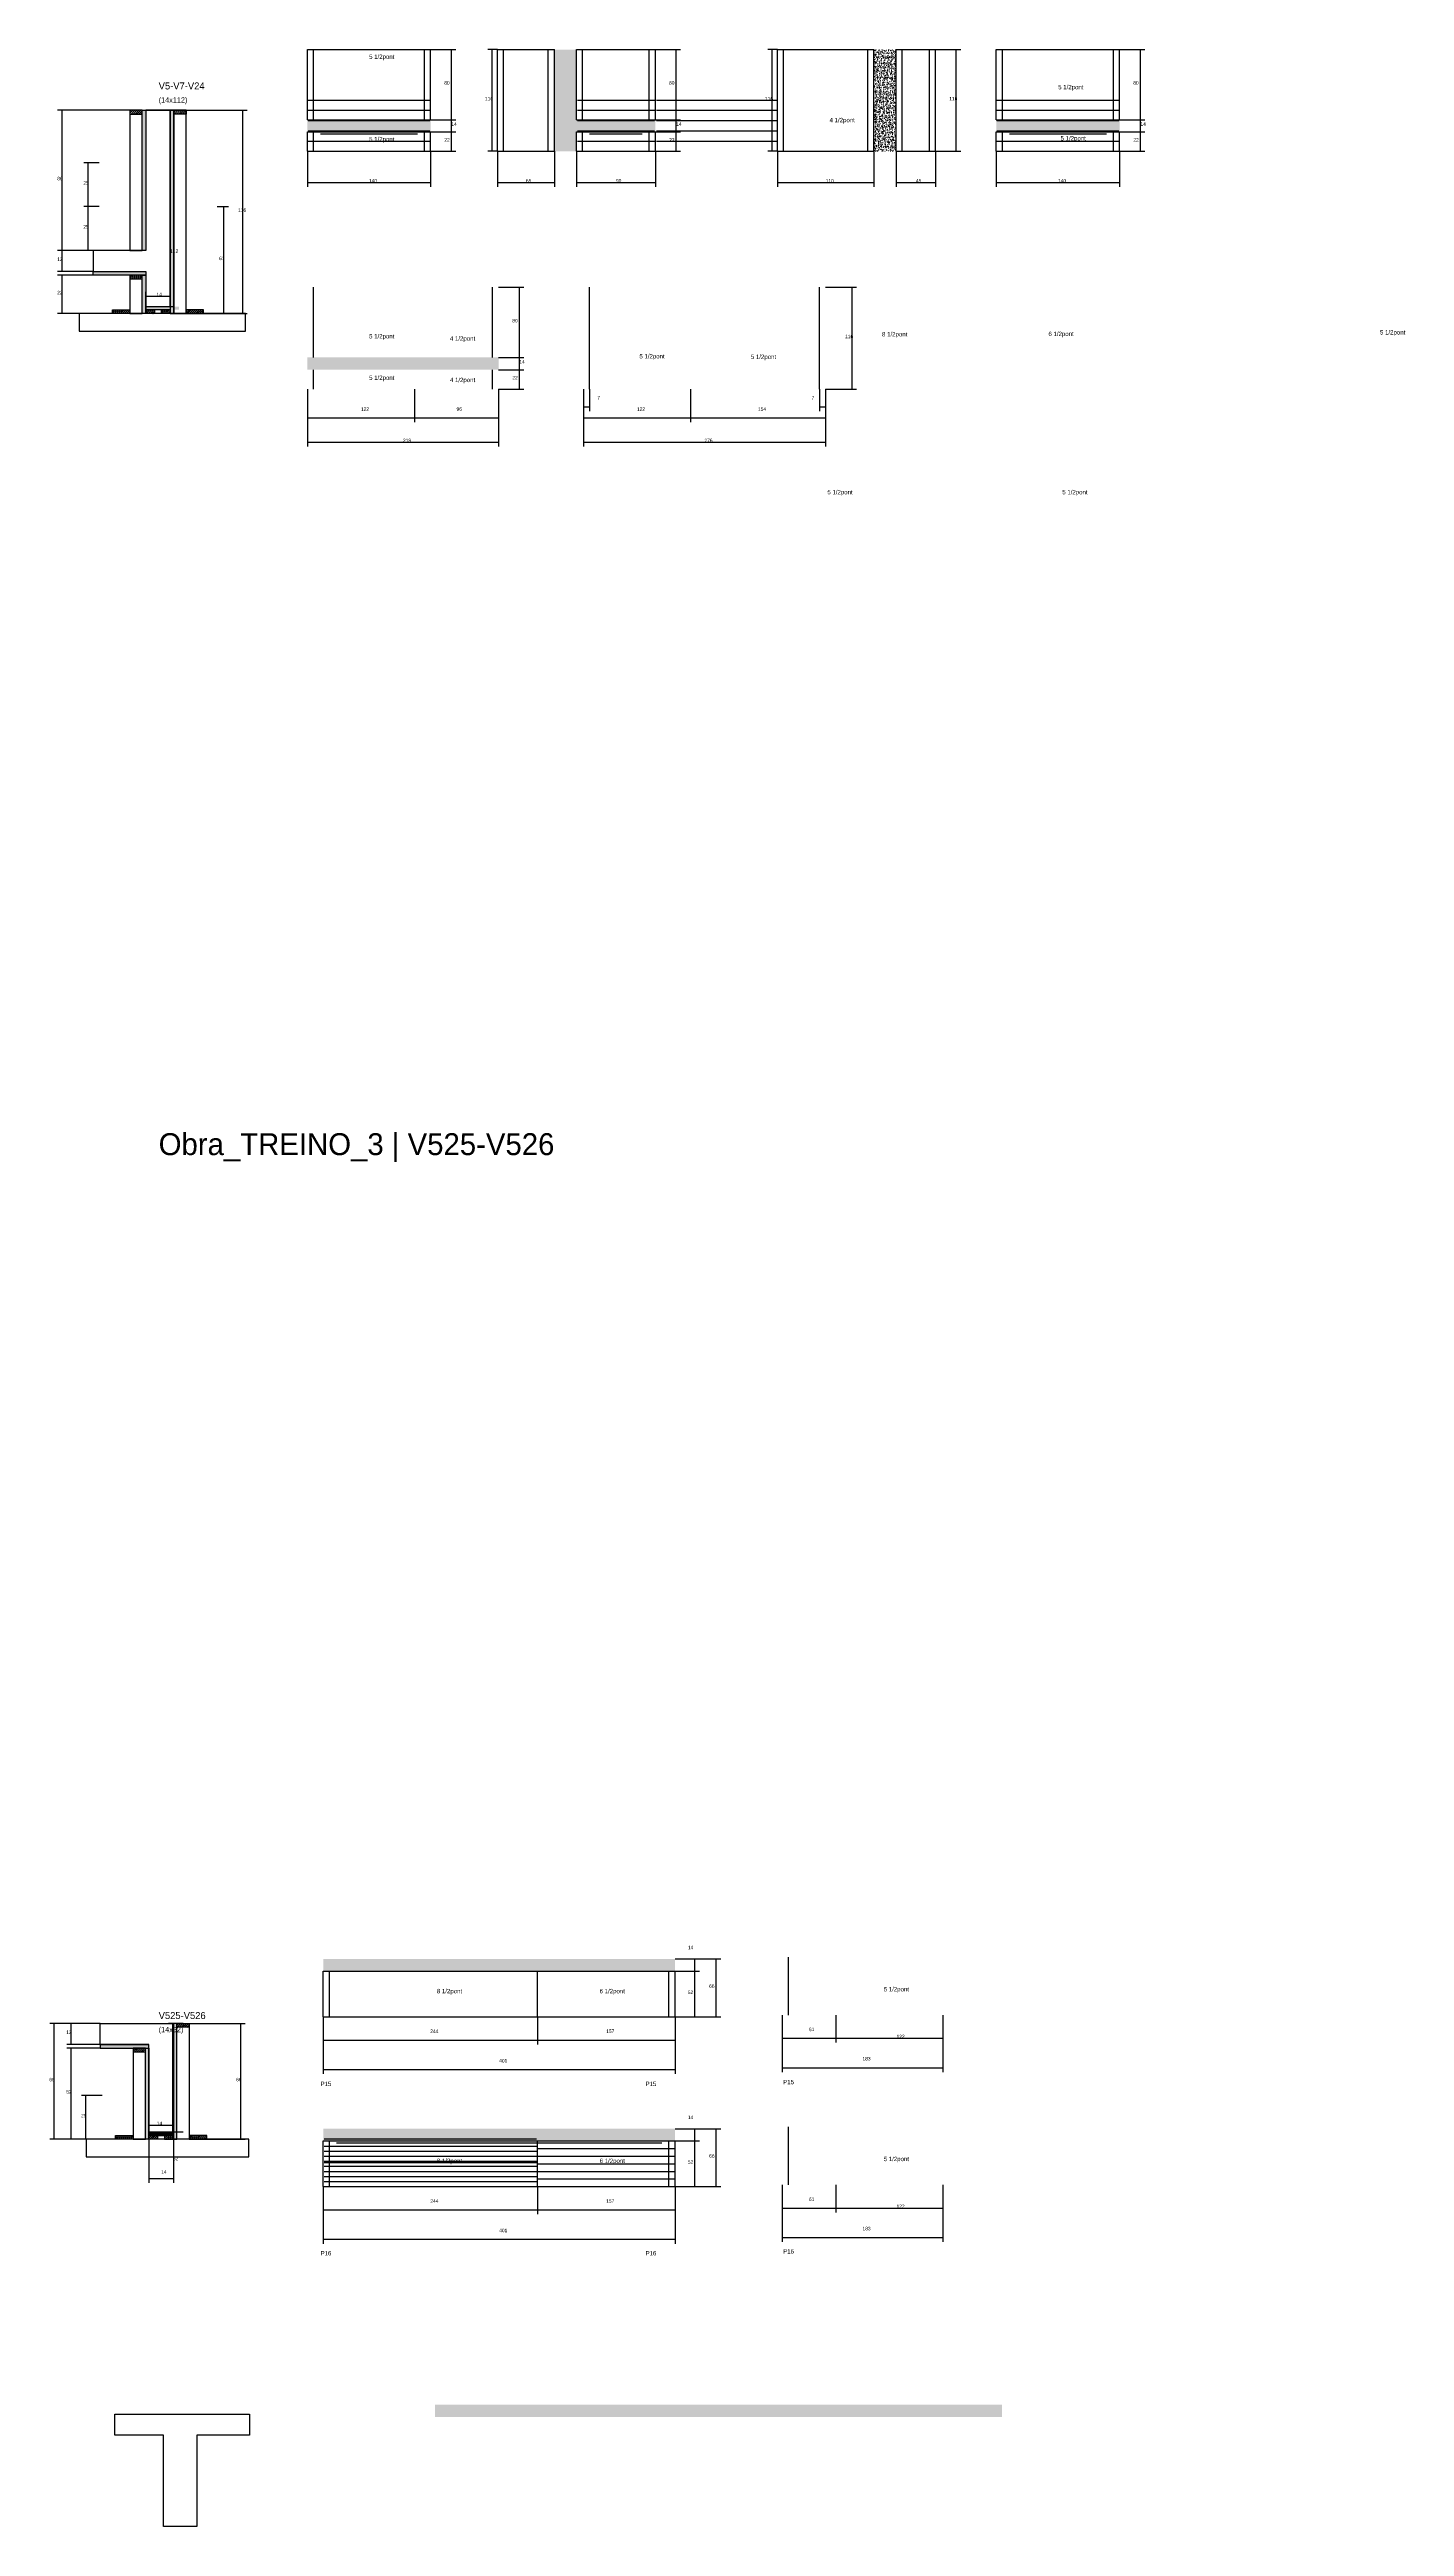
# Model space of a CAD drawing. Header units: metres. Extents: x -2848 to 22762, y -49062 to 1016.
# Drawn here: x -124 to 1420, y -40174 to -37349 of the extents above; entities that cross this region are included whole.
import ezdxf

# ---------------------------------------------------------------- set-up
doc = ezdxf.new("R2010")
doc.units = ezdxf.units.M
for name, color, linetype in [('CONCRETO', 251, 'Continuous'), ('COTA', 4, 'Continuous'), ('Cota Seção (2x)', 4, 'Continuous'), ('Hachura', 253, 'Continuous'), ('LABEL_ID', 3, 'Continuous'), ('Madeira', 126, 'Continuous'), ('NOMENCLATURA', 7, 'Continuous'), ('Painéis', 200, 'Continuous'), ('SARR_2.2x7', 40, 'Continuous'), ('Texto Seção', 7, 'Continuous')]:
    doc.layers.add(name, color=color, linetype=linetype)

msp = doc.modelspace()

# ---------------------------------------------------------------- hatches: boundary and pattern name
at = {"layer": 'COTA'}
h = msp.add_hatch(dxfattribs=at)
h.set_pattern_fill('AR-CONC', scale=0.03)
h.paths.add_polyline_path([(476.1, -37349.5), (450.9, -37349.5), (450.9, -37465.5), (476.1, -37465.5), (476.1, -37443.5), (566.1, -37443.5), (566.1, -37429.5), (476.1, -37429.5)])
h = msp.add_hatch(dxfattribs=at)
h.set_pattern_fill('AR-CONC', scale=0.03)
h.paths.add_polyline_path([(840.3, -37349.5), (815, -37349.5), (815, -37465.5), (840.3, -37465.5)])
h = msp.add_hatch(dxfattribs=at)
h.set_pattern_fill('AR-CONC', scale=0.03)
h.paths.add_polyline_path([(309.9, -37443.5), (309.9, -37429.5), (169.4, -37429.5), (169.4, -37443.5)])
h = msp.add_hatch(dxfattribs=at)
h.set_pattern_fill('AR-CONC', scale=0.03)
h.paths.add_polyline_path([(1095, -37443.5), (1095, -37429.5), (954.5, -37429.5), (954.5, -37443.5)])
h = msp.add_hatch(dxfattribs=at)
h.set_pattern_fill('AR-CONC', scale=0.03)
h.paths.add_polyline_path([(387.4, -37714.6), (387.4, -37700.6), (169.4, -37700.6), (169.4, -37714.6)])
h = msp.add_hatch(dxfattribs=at)
h.set_pattern_fill('AR-CONC', scale=0.03)
h.paths.add_polyline_path([(187.5, -39526.5), (187.5, -39540.5), (187.5, -39540.5), (588.5, -39540.5), (588.5, -39540.5), (588.5, -39526.5), (588.5, -39526.5), (187.5, -39526.5)])
h = msp.add_hatch(dxfattribs=at)
h.set_pattern_fill('AR-CONC', scale=0.03)
h.paths.add_polyline_path([(187.5, -39720), (187.5, -39734), (187.5, -39734), (588.5, -39734), (588.5, -39734), (588.5, -39720), (588.5, -39720), (187.5, -39720)])
h = msp.add_hatch(dxfattribs=at)
h.set_pattern_fill('AR-CONC', scale=0.03)
h.paths.add_polyline_path([(960.8, -40048.6), (960.8, -40034.6), (960.8, -40034.6), (314.8, -40034.6), (314.8, -40034.6), (314.8, -40048.6), (314.8, -40048.6), (960.8, -40048.6)])
at = {"layer": 'Hachura'}
h = msp.add_hatch(dxfattribs=at)
h.set_pattern_fill('ANSI31', scale=0.5)
h.paths.add_polyline_path([(-32.8, -37418.6), (-32.8, -37423), (-32.8, -37423), (-18.8, -37423), (-18.8, -37423), (-18.8, -37418.6), (-18.8, -37418.6), (-32.8, -37418.6)])
h = msp.add_hatch(color=8, dxfattribs=at)
h.dxf.hatch_style = 1
h.paths.add_polyline_path([(-18.8, -37418.6), (-14.8, -37418.6), (-14.8, -37418.6), (-14.8, -37578.6), (-14.8, -37578.6), (-18.8, -37578.6), (-18.8, -37578.6), (-18.8, -37418.6)])
h = msp.add_hatch(color=8, dxfattribs=at)
h.dxf.hatch_style = 1
h.paths.add_polyline_path([(17.2, -37418.6), (13.2, -37418.6), (13.2, -37418.6), (13.2, -37650.6), (13.2, -37650.6), (17.2, -37650.6), (17.2, -37650.6), (17.2, -37418.6)])
h = msp.add_hatch(dxfattribs=at)
h.set_pattern_fill('ANSI31', scale=0.5)
h.paths.add_polyline_path([(31.2, -37418.6), (31.2, -37423), (31.2, -37423), (17.2, -37423), (17.2, -37423), (17.2, -37418.6), (17.2, -37418.6), (31.2, -37418.6)])
h = msp.add_hatch(color=8, dxfattribs=at)
h.dxf.hatch_style = 1
h.paths.add_polyline_path([(-74.8, -37606.6), (-74.8, -37602.6), (-74.8, -37602.6), (-14.8, -37602.6), (-14.8, -37602.6), (-14.8, -37606.6), (-14.8, -37606.6), (-74.8, -37606.6)])
h = msp.add_hatch(dxfattribs=at)
h.set_pattern_fill('ANSI31', scale=0.5)
h.paths.add_polyline_path([(-32.8, -37606.6), (-32.8, -37611), (-32.8, -37611), (-18.8, -37611), (-18.8, -37611), (-18.8, -37606.6), (-18.8, -37606.6), (-32.8, -37606.6)])
h = msp.add_hatch(color=8, dxfattribs=at)
h.dxf.hatch_style = 1
h.paths.add_polyline_path([(-18.8, -37606.6), (-14.8, -37606.6), (-14.8, -37606.6), (-14.8, -37650.6), (-14.8, -37650.6), (-18.8, -37650.6), (-18.8, -37650.6), (-18.8, -37606.6)])
h = msp.add_hatch(color=8, dxfattribs=at)
h.dxf.hatch_style = 1
h.paths.add_polyline_path([(-18.8, -37646.2), (-18.8, -37642.6), (-18.8, -37642.6), (23.2, -37642.6), (23.2, -37642.6), (23.2, -37646.2), (23.2, -37646.2), (-18.8, -37646.2)])
h = msp.add_hatch(dxfattribs=at)
h.set_pattern_fill('ANSI31', scale=0.5)
h.paths.add_polyline_path([(-52.8, -37650.6), (-52.8, -37646.2), (-52.8, -37646.2), (-32.8, -37646.2), (-32.8, -37646.2), (-32.8, -37650.6), (-32.8, -37650.6), (-52.8, -37650.6)])
h = msp.add_hatch(dxfattribs=at)
h.set_pattern_fill('ANSI31', scale=0.5)
h.paths.add_polyline_path([(-14.8, -37650.6), (-14.8, -37646.2), (-14.8, -37646.2), (-4.8, -37646.2), (-4.8, -37646.2), (-4.8, -37650.6), (-4.8, -37650.6), (-14.8, -37650.6)])
h = msp.add_hatch(dxfattribs=at)
h.set_pattern_fill('ANSI31', scale=0.5)
h.paths.add_polyline_path([(3.2, -37650.6), (3.2, -37646.2), (3.2, -37646.2), (13.2, -37646.2), (13.2, -37646.2), (13.2, -37650.6), (13.2, -37650.6), (3.2, -37650.6)])
h = msp.add_hatch(dxfattribs=at)
h.set_pattern_fill('ANSI31', scale=0.5)
h.paths.add_polyline_path([(51.2, -37650.6), (51.2, -37646.2), (51.2, -37646.2), (31.2, -37646.2), (31.2, -37646.2), (31.2, -37650.6), (31.2, -37650.6), (51.2, -37650.6)])
h = msp.add_hatch(color=8, dxfattribs=at)
h.dxf.hatch_style = 1
h.paths.add_polyline_path([(16.8, -39732), (20.8, -39732), (20.8, -39732), (20.8, -39600), (20.8, -39600), (16.8, -39600), (16.8, -39600), (16.8, -39732)])
h = msp.add_hatch(dxfattribs=at)
h.set_pattern_fill('ANSI31', scale=0.5)
h.paths.add_polyline_path([(20.8, -39604.4), (20.8, -39600), (20.8, -39600), (34.8, -39600), (34.8, -39600), (34.8, -39604.4), (34.8, -39604.4), (20.8, -39604.4)])
h = msp.add_hatch(color=8, dxfattribs=at)
h.dxf.hatch_style = 1
h.paths.add_polyline_path([(-11.2, -39628), (-11.2, -39624), (-11.2, -39624), (-66.8, -39624), (-66.8, -39624), (-66.8, -39628), (-66.8, -39628), (-11.2, -39628)])
h = msp.add_hatch(dxfattribs=at)
h.set_pattern_fill('ANSI31', scale=0.5)
h.paths.add_polyline_path([(-15.2, -39632.4), (-15.2, -39628), (-15.2, -39628), (-29.2, -39628), (-29.2, -39628), (-29.2, -39632.4), (-29.2, -39632.4), (-15.2, -39632.4)])
h = msp.add_hatch(color=8, dxfattribs=at)
h.dxf.hatch_style = 1
h.paths.add_polyline_path([(-11.2, -39624), (-15.2, -39624), (-15.2, -39624), (-15.2, -39732), (-15.2, -39732), (-11.2, -39732), (-11.2, -39732), (-11.2, -39624)])
h = msp.add_hatch(dxfattribs=at)
h.set_pattern_fill('ANSI31', scale=0.5)
h.paths.add_polyline_path([(-49.2, -39732), (-49.2, -39727.6), (-49.2, -39727.6), (-29.2, -39727.6), (-29.2, -39727.6), (-29.2, -39732), (-29.2, -39732), (-49.2, -39732)])
h = msp.add_hatch(color=8, dxfattribs=at)
h.dxf.hatch_style = 1
h.paths.add_polyline_path([(16.8, -39727.6), (16.8, -39724), (16.8, -39724), (-11.2, -39724), (-11.2, -39724), (-11.2, -39727.6), (-11.2, -39727.6), (16.8, -39727.6)])
h = msp.add_hatch(dxfattribs=at)
h.set_pattern_fill('ANSI31', scale=0.5)
h.paths.add_polyline_path([(-11.2, -39732), (-11.2, -39727.6), (-11.2, -39727.6), (-1.2, -39727.6), (-1.2, -39727.6), (-1.2, -39732), (-1.2, -39732), (-11.2, -39732)])
h = msp.add_hatch(dxfattribs=at)
h.set_pattern_fill('ANSI31', scale=0.5)
h.paths.add_polyline_path([(16.8, -39732), (16.8, -39727.6), (16.8, -39727.6), (6.8, -39727.6), (6.8, -39727.6), (6.8, -39732), (6.8, -39732), (16.8, -39732)])
h = msp.add_hatch(dxfattribs=at)
h.set_pattern_fill('ANSI31', scale=0.5)
h.paths.add_polyline_path([(54.8, -39732), (54.8, -39727.6), (54.8, -39727.6), (34.8, -39727.6), (34.8, -39727.6), (34.8, -39732), (34.8, -39732), (54.8, -39732)])

# ---------------------------------------------------------------- linework, layer by layer
at = {"layer": 'CONCRETO'}
for points in [[(-14.8, -37578.6), (-74.8, -37578.6), (-74.8, -37602.6), (-14.8, -37602.6), (-14.8, -37642.6), (13.2, -37642.6), (13.2, -37438.6), (13.2, -37438.6)], [(13.2, -37438.6), (13.2, -37418.6), (-14.8, -37418.6)]]:
    msp.add_lwpolyline(points, dxfattribs=at)
for points in [[(-66.8, -39624), (-66.8, -39600), (16.8, -39600), (16.8, -39628), (16.8, -39628), (16.8, -39724), (-11.2, -39724), (-11.2, -39624)], [(-50, -40069.5), (-50, -40045.5), (103.6, -40045.5), (103.6, -40069.5), (43.6, -40069.5), (43.6, -40173.5), (5.6, -40173.5), (5.6, -40069.5)]]:
    msp.add_lwpolyline(points, close=True, dxfattribs=at)
at = {"layer": 'COTA'}
for p, q in [((309.9, -37349.5), (338.5, -37349.5)), ((333.5, -37429.5), (333.5, -37349.5)), ((385.9, -37349.5), (374.9, -37349.5)), ((379.9, -37465.5), (379.9, -37349.5)), ((566.1, -37349.5), (594.7, -37349.5)), ((589.7, -37429.5), (589.7, -37349.5)), ((705.1, -37349.5), (694.1, -37349.5)), ((699.1, -37465.5), (699.1, -37349.5)), ((885.3, -37349.5), (913.9, -37349.5)), ((908.9, -37465.5), (908.9, -37349.5)), ((1095, -37349.5), (1123.7, -37349.5)), ((1118.7, -37429.5), (1118.7, -37349.5)), ((-25.8, -37418.6), (-115.1, -37418.6)), ((-110.1, -37578.6), (-110.1, -37418.6)), ((31.2, -37418.6), (101, -37418.6)), ((96, -37650.6), (96, -37418.6)), ((309.9, -37429.5), (338.5, -37429.5)), ((309.9, -37429.5), (338.5, -37429.5)), ((309.9, -37443.5), (338.5, -37443.5)), ((309.9, -37443.5), (338.5, -37443.5)), ((333.5, -37443.5), (333.5, -37429.5)), ((333.5, -37465.5), (333.5, -37443.5)), ((566.1, -37429.5), (594.7, -37429.5)), ((566.1, -37429.5), (594.7, -37429.5)), ((566.1, -37443.5), (594.7, -37443.5)), ((566.1, -37443.5), (594.7, -37443.5)), ((589.7, -37443.5), (589.7, -37429.5)), ((589.7, -37465.5), (589.7, -37443.5)), ((1095, -37429.5), (1123.7, -37429.5)), ((1095, -37429.5), (1123.7, -37429.5)), ((1095, -37443.5), (1123.7, -37443.5)), ((1095, -37443.5), (1123.7, -37443.5)), ((1118.7, -37443.5), (1118.7, -37429.5)), ((1118.7, -37465.5), (1118.7, -37443.5)), ((169.4, -37465.5), (169.4, -37506.2)), ((309.9, -37465.5), (309.9, -37506.2)), ((309.9, -37465.5), (338.5, -37465.5)), ((385.9, -37465.5), (374.9, -37465.5)), ((385.9, -37465.5), (385.9, -37506.2)), ((450.9, -37465.5), (450.9, -37506.2)), ((476.1, -37465.5), (476.1, -37506.2)), ((566.1, -37465.5), (566.1, -37506.2)), ((566.1, -37465.5), (594.7, -37465.5)), ((705.1, -37465.5), (694.1, -37465.5)), ((705.1, -37465.5), (705.1, -37506.2)), ((815, -37465.5), (815, -37506.2)), ((840.3, -37465.5), (840.3, -37506.2)), ((885.3, -37465.5), (885.3, -37506.2)), ((885.3, -37465.5), (913.9, -37465.5)), ((954.5, -37465.5), (954.5, -37506.2)), ((1095, -37465.5), (1095, -37506.2)), ((1095, -37465.5), (1123.7, -37465.5)), ((-67.8, -37478.6), (-85.3, -37478.6)), ((-80.3, -37528.6), (-80.3, -37478.6)), ((169.4, -37501.2), (309.9, -37501.2)), ((385.9, -37501.2), (450.9, -37501.2)), ((476.1, -37501.2), (566.1, -37501.2)), ((705.1, -37501.2), (815, -37501.2)), ((840.3, -37501.2), (885.3, -37501.2)), ((954.5, -37501.2), (1095, -37501.2)), ((-67.8, -37528.6), (-85.3, -37528.6)), ((-67.8, -37528.6), (-85.3, -37528.6)), ((-80.3, -37578.6), (-80.3, -37528.6)), ((66.5, -37528.6), (79.4, -37528.6)), ((74.4, -37650.6), (74.4, -37528.6)), ((-74.8, -37578.6), (-115.1, -37578.6)), ((-74.8, -37578.6), (-115.1, -37578.6)), ((-110.1, -37602.6), (-110.1, -37578.6)), ((-67.8, -37578.6), (-85.3, -37578.6)), ((-74.8, -37602.6), (-115.1, -37602.6)), ((-74.8, -37606.6), (-115.1, -37606.6)), ((-110.1, -37650.6), (-110.1, -37606.6)), ((387.4, -37620.6), (416, -37620.6)), ((411, -37700.6), (411, -37620.6)), ((759.9, -37620.6), (795.3, -37620.6)), ((790.3, -37736.6), (790.3, -37620.6)), ((-52.8, -37650.6), (-115.1, -37650.6)), ((51.2, -37650.6), (101, -37650.6)), ((51.2, -37650.6), (79.4, -37650.6)), ((387.4, -37700.6), (416, -37700.6)), ((387.4, -37700.6), (416, -37700.6)), ((387.4, -37714.6), (416, -37714.6)), ((387.4, -37714.6), (416, -37714.6)), ((411, -37714.6), (411, -37700.6)), ((411, -37736.6), (411, -37714.6)), ((169.4, -37736.6), (169.4, -37802.2)), ((169.4, -37736.6), (169.4, -37774.5)), ((291.4, -37736.6), (291.4, -37774.5)), ((291.4, -37736.6), (291.4, -37774.5)), ((387.4, -37736.6), (387.4, -37802.2)), ((387.4, -37736.6), (416, -37736.6)), ((387.4, -37736.6), (387.4, -37774.5)), ((483.9, -37736.6), (483.9, -37802.2)), ((483.9, -37736.6), (483.9, -37774.5)), ((483.9, -37736.6), (483.9, -37761.7)), ((483.9, -37756.7), (490.9, -37756.7)), ((490.9, -37736.6), (490.9, -37761.7)), ((605.9, -37736.6), (605.9, -37774.5)), ((605.9, -37736.6), (605.9, -37774.5)), ((752.9, -37736.6), (752.9, -37761.7)), ((752.9, -37756.7), (759.9, -37756.7)), ((759.9, -37736.6), (759.9, -37802.2)), ((759.9, -37736.6), (795.3, -37736.6)), ((759.9, -37736.6), (759.9, -37774.5)), ((759.9, -37736.6), (759.9, -37761.7)), ((169.4, -37769.5), (291.4, -37769.5)), ((291.4, -37769.5), (387.4, -37769.5)), ((483.9, -37769.5), (605.9, -37769.5)), ((605.9, -37769.5), (759.9, -37769.5)), ((169.4, -37797.2), (387.4, -37797.2)), ((483.9, -37797.2), (759.9, -37797.2)), ((588.5, -39526.5), (616.1, -39526.5)), ((588.5, -39526.5), (640.4, -39526.5)), ((611.1, -39540.5), (611.1, -39526.5)), ((635.4, -39592.5), (635.4, -39526.5)), ((588.5, -39540.5), (616.1, -39540.5)), ((588.5, -39540.5), (616.1, -39540.5)), ((611.1, -39592.5), (611.1, -39540.5)), ((710.5, -39590.4), (710.5, -39621.9)), ((710.5, -39590.4), (710.5, -39655.5)), ((771.5, -39590.4), (771.5, -39621.9)), ((771.5, -39590.4), (771.5, -39621.9)), ((893.5, -39590.4), (893.5, -39621.9)), ((893.5, -39590.4), (893.5, -39655.5)), ((-66.8, -39600), (-124.1, -39600)), ((-119.1, -39732), (-119.1, -39600)), ((-66.8, -39600), (-104.8, -39600)), ((-99.8, -39624), (-99.8, -39600)), ((34.8, -39600), (98.7, -39600)), ((93.7, -39732), (93.7, -39600)), ((187.5, -39592.5), (187.5, -39624)), ((187.5, -39592.5), (187.5, -39657.6)), ((187.5, -39619), (431.5, -39619)), ((431.5, -39592.5), (431.5, -39624)), ((431.5, -39592.5), (431.5, -39624)), ((431.5, -39619), (588.5, -39619)), ((588.5, -39592.5), (588.5, -39657.6)), ((588.5, -39592.5), (640.4, -39592.5)), ((588.5, -39592.5), (588.5, -39624)), ((588.5, -39592.5), (616.1, -39592.5)), ((710.5, -39616.9), (771.5, -39616.9)), ((771.5, -39616.9), (893.5, -39616.9)), ((-66.8, -39624), (-104.8, -39624)), ((-66.8, -39628), (-104.8, -39628)), ((-99.8, -39732), (-99.8, -39628)), ((187.5, -39652.6), (588.5, -39652.6)), ((710.5, -39650.5), (893.5, -39650.5)), ((-64.5, -39682.1), (-88, -39682.1)), ((-83, -39732), (-83, -39682.1)), ((-44.8, -39732), (-124.1, -39732)), ((-44.8, -39732), (-104.8, -39732)), ((-64.5, -39732), (-88, -39732)), ((-11.2, -39732), (-11.2, -39781.8)), ((16.8, -39732), (16.8, -39781.8)), ((50.4, -39732), (98.7, -39732)), ((588.5, -39720), (616.1, -39720)), ((588.5, -39720), (640.4, -39720)), ((611.1, -39734), (611.1, -39720)), ((635.4, -39786), (635.4, -39720)), ((588.5, -39734), (616.1, -39734)), ((588.5, -39734), (616.1, -39734)), ((611.1, -39786), (611.1, -39734)), ((-11.2, -39776.8), (16.8, -39776.8)), ((187.5, -39786), (187.5, -39817.6)), ((187.5, -39786), (187.5, -39851.1)), ((431.5, -39786), (431.5, -39817.6)), ((431.5, -39786), (431.5, -39817.6)), ((588.5, -39786), (588.5, -39851.1)), ((588.5, -39786), (640.4, -39786)), ((588.5, -39786), (588.5, -39817.6)), ((588.5, -39786), (616.1, -39786)), ((710.5, -39783.9), (710.5, -39815.5)), ((710.5, -39783.9), (710.5, -39849)), ((771.5, -39783.9), (771.5, -39815.5)), ((771.5, -39783.9), (771.5, -39815.5)), ((893.5, -39783.9), (893.5, -39815.5)), ((893.5, -39783.9), (893.5, -39849)), ((187.5, -39812.6), (431.5, -39812.6)), ((431.5, -39812.6), (588.5, -39812.6)), ((710.5, -39810.5), (771.5, -39810.5)), ((771.5, -39810.5), (893.5, -39810.5)), ((187.5, -39846.1), (588.5, -39846.1)), ((710.5, -39844), (893.5, -39844))]:
    msp.add_line(p, q, dxfattribs=at)
at = {"layer": 'Cota Seção (2x)'}
for p, q in [((-14.8, -37418.6), (18.2, -37418.6)), ((13.2, -37642.6), (13.2, -37418.6)), ((-14.8, -37642.6), (-14.8, -37625.7)), ((-14.8, -37630.7), (13.2, -37630.7)), ((-14.8, -37642.6), (18.2, -37642.6)), ((13.2, -37642.6), (13.2, -37625.7)), ((27.8, -39600), (11.3, -39600)), ((16.3, -39724), (16.3, -39600)), ((-11.2, -39732), (-11.2, -39711)), ((-11.2, -39716), (16.8, -39716)), ((27.8, -39724), (11.3, -39724)), ((16.8, -39732), (16.8, -39711))]:
    msp.add_line(p, q, dxfattribs=at)
at = {"layer": 'Madeira'}
for points in [[(-32.8, -37418.6), (-32.8, -37423), (-18.8, -37423), (-18.8, -37418.6)], [(-32.8, -37578.6), (-18.8, -37578.6), (-18.8, -37418.6), (-32.8, -37418.6)], [(31.2, -37418.6), (31.2, -37423), (17.2, -37423), (17.2, -37418.6)], [(31.2, -37418.6), (17.2, -37418.6), (17.2, -37650.6), (31.2, -37650.6)], [(-32.8, -37606.6), (-32.8, -37611), (-18.8, -37611), (-18.8, -37606.6)], [(-32.8, -37650.6), (-18.8, -37650.6), (-18.8, -37606.6), (-32.8, -37606.6)], [(-90.7, -37670.6), (98.9, -37670.6), (98.9, -37650.6), (-90.7, -37650.6)], [(-52.8, -37650.6), (-52.8, -37646.2), (-32.8, -37646.2), (-32.8, -37650.6)], [(-14.8, -37650.6), (-14.8, -37646.2), (-4.8, -37646.2), (-4.8, -37650.6)], [(3.2, -37650.6), (3.2, -37646.2), (13.2, -37646.2), (13.2, -37650.6)], [(51.2, -37650.6), (51.2, -37646.2), (31.2, -37646.2), (31.2, -37650.6)], [(20.8, -39604.4), (20.8, -39600), (34.8, -39600), (34.8, -39604.4)], [(20.8, -39600), (34.8, -39600), (34.8, -39732), (20.8, -39732)], [(-15.2, -39632.4), (-15.2, -39628), (-29.2, -39628), (-29.2, -39632.4)], [(-15.2, -39628), (-29.2, -39628), (-29.2, -39732), (-15.2, -39732)], [(-82.6, -39752), (102.6, -39752), (102.6, -39732), (-82.6, -39732)], [(-49.2, -39732), (-49.2, -39727.6), (-29.2, -39727.6), (-29.2, -39732)], [(-11.2, -39732), (-11.2, -39727.6), (-1.2, -39727.6), (-1.2, -39732)], [(16.8, -39732), (16.8, -39727.6), (6.8, -39727.6), (6.8, -39732)], [(54.8, -39732), (54.8, -39727.6), (34.8, -39727.6), (34.8, -39732)]]:
    msp.add_lwpolyline(points, close=True, dxfattribs=at)
at = {"layer": 'Painéis'}
for p, q in [((169.4, -37349.5), (309.9, -37349.5)), ((169.4, -37429.5), (169.4, -37349.5)), ((309.9, -37429.5), (309.9, -37349.5)), ((385.9, -37349.5), (450.9, -37349.5)), ((385.9, -37465.5), (385.9, -37349.5)), ((450.9, -37465.5), (450.9, -37349.5)), ((476.1, -37349.5), (566.1, -37349.5)), ((476.1, -37429.5), (476.1, -37349.5)), ((566.1, -37429.5), (566.1, -37349.5)), ((705.1, -37349.5), (815, -37349.5)), ((705.1, -37465.5), (705.1, -37349.5)), ((815, -37465.5), (815, -37349.5)), ((840.3, -37349.5), (885.3, -37349.5)), ((840.3, -37465.5), (840.3, -37349.5)), ((885.3, -37465.5), (885.3, -37349.5)), ((954.5, -37349.5), (1095, -37349.5)), ((954.5, -37429.5), (954.5, -37349.5)), ((1095, -37429.5), (1095, -37349.5)), ((169.4, -37429.5), (309.9, -37429.5)), ((169.4, -37443.5), (309.9, -37443.5)), ((169.4, -37465.5), (169.4, -37443.5)), ((309.9, -37465.5), (309.9, -37443.5)), ((476.1, -37429.5), (566.1, -37429.5)), ((476.1, -37443.5), (566.1, -37443.5)), ((476.1, -37465.5), (476.1, -37443.5)), ((566.1, -37465.5), (566.1, -37443.5)), ((954.5, -37429.5), (1095, -37429.5)), ((954.5, -37443.5), (1095, -37443.5)), ((954.5, -37465.5), (954.5, -37443.5)), ((1095, -37465.5), (1095, -37443.5)), ((169.4, -37465.5), (309.9, -37465.5)), ((385.9, -37465.5), (450.9, -37465.5)), ((476.1, -37465.5), (566.1, -37465.5)), ((705.1, -37465.5), (815, -37465.5)), ((840.3, -37465.5), (885.3, -37465.5)), ((954.5, -37465.5), (1095, -37465.5)), ((187.5, -39540.5), (431.5, -39540.5)), ((187.5, -39592.5), (187.5, -39540.5)), ((431.5, -39540.5), (588.5, -39540.5)), ((431.5, -39592.5), (431.5, -39540.5)), ((588.5, -39592.5), (588.5, -39540.5)), ((187.5, -39592.5), (588.5, -39592.5)), ((-66.8, -39624), (-11.2, -39624)), ((-11.2, -39724), (16.8, -39724)), ((187.5, -39734), (431.5, -39734)), ((187.5, -39786), (187.5, -39734)), ((431.5, -39734), (588.5, -39734)), ((431.5, -39786), (431.5, -39734)), ((588.5, -39786), (588.5, -39734)), ((187.5, -39786), (588.5, -39786))]:
    msp.add_line(p, q, dxfattribs=at)
for points in [[(-18.8, -37418.6), (-14.8, -37418.6), (-14.8, -37578.6), (-18.8, -37578.6)], [(17.2, -37418.6), (13.2, -37418.6), (13.2, -37650.6), (17.2, -37650.6)], [(-74.8, -37606.6), (-74.8, -37602.6), (-14.8, -37602.6), (-14.8, -37606.6)], [(-18.8, -37606.6), (-14.8, -37606.6), (-14.8, -37650.6), (-18.8, -37650.6)], [(-14.8, -37646.2), (-14.8, -37642.6), (13.2, -37642.6), (13.2, -37646.2)], [(20.8, -39600), (16.8, -39600), (16.8, -39732), (20.8, -39732)], [(-11.2, -39628), (-11.2, -39624), (-66.8, -39624), (-66.8, -39628)], [(-15.2, -39628), (-11.2, -39628), (-11.2, -39732), (-15.2, -39732)], [(16.8, -39727.6), (16.8, -39724), (-11.2, -39724), (-11.2, -39727.6)]]:
    msp.add_lwpolyline(points, close=True, dxfattribs=at)
at = {"layer": 'SARR_2.2x7'}
for p, q in [((176.4, -37429.5), (176.4, -37349.5)), ((302.9, -37429.5), (302.9, -37349.5)), ((392.9, -37465.5), (392.9, -37349.5)), ((443.9, -37465.5), (443.9, -37349.5)), ((483.1, -37429.5), (483.1, -37349.5)), ((559.1, -37429.5), (559.1, -37349.5)), ((712.1, -37465.5), (712.1, -37349.5)), ((808, -37465.5), (808, -37349.5)), ((847.3, -37465.5), (847.3, -37349.5)), ((847.3, -37465.5), (847.3, -37349.5)), ((878.3, -37465.5), (878.3, -37349.5)), ((961.5, -37429.5), (961.5, -37349.5)), ((1088, -37429.5), (1088, -37349.5)), ((170.4, -37407.2), (309.1, -37407.2)), ((477.1, -37407.2), (565.1, -37407.2)), ((567.1, -37407.2), (704.1, -37407.2)), ((955.1, -37407.2), (1094.1, -37407.2)), ((170.4, -37418.8), (309.1, -37418.8)), ((170.4, -37430.5), (309.1, -37430.5)), ((170.4, -37442.2), (309.1, -37442.2)), ((176.4, -37465.5), (176.4, -37443.5)), ((184.4, -37445.7), (294.9, -37445.7)), ((302.9, -37465.5), (302.9, -37443.5)), ((477.1, -37418.8), (565.1, -37418.8)), ((477.1, -37430.5), (565.1, -37430.5)), ((477.1, -37442.2), (565.1, -37442.2)), ((483.1, -37465.5), (483.1, -37443.5)), ((483.1, -37465.5), (483.1, -37443.5)), ((491.1, -37445.7), (551.1, -37445.7)), ((559.1, -37465.5), (559.1, -37443.5)), ((567.1, -37418.8), (704.1, -37418.8)), ((567.1, -37430.5), (704.1, -37430.5)), ((567.1, -37442.2), (704.1, -37442.2)), ((955.1, -37418.8), (1094.1, -37418.8)), ((955.1, -37430.5), (1094.1, -37430.5)), ((955.1, -37442.2), (1094.1, -37442.2)), ((961.5, -37465.5), (961.5, -37443.5)), ((969.5, -37445.7), (1080, -37445.7)), ((1088, -37465.5), (1088, -37443.5)), ((170.4, -37453.8), (309.1, -37453.8)), ((477.1, -37453.8), (565.1, -37453.8)), ((567.1, -37453.8), (704.1, -37453.8)), ((955.1, -37453.8), (1094.1, -37453.8)), ((176.4, -37700.6), (176.4, -37620.6)), ((380.4, -37700.6), (380.4, -37620.6)), ((490.9, -37736.6), (490.9, -37620.6)), ((752.9, -37736.6), (752.9, -37620.6)), ((176.4, -37736.6), (176.4, -37714.6)), ((380.4, -37736.6), (380.4, -37714.6)), ((717.5, -39590.4), (717.5, -39524.4)), ((194.5, -39592.5), (194.5, -39540.5)), ((581.5, -39592.5), (581.5, -39540.5)), ((188.5, -39731.4), (430.5, -39731.4)), ((717.5, -39783.9), (717.5, -39717.9)), ((188.5, -39739.8), (430.5, -39739.8)), ((188.5, -39745.6), (430.5, -39745.6)), ((188.5, -39751.3), (430.5, -39751.3)), ((188.5, -39757.1), (430.5, -39757.1)), ((188.5, -39758.7), (430.5, -39758.7)), ((194.5, -39786), (194.5, -39734)), ((202.5, -39736.2), (431.5, -39736.2)), ((431.5, -39736.2), (573.5, -39736.2)), ((432.5, -39742.7), (587.5, -39742.7)), ((432.5, -39751.3), (587.5, -39751.3)), ((432.5, -39760), (587.5, -39760)), ((581.5, -39786), (581.5, -39734)), ((188.5, -39762.9), (430.5, -39762.9)), ((188.5, -39768.7), (430.5, -39768.7)), ((188.5, -39774.4), (430.5, -39774.4)), ((188.5, -39780.2), (430.5, -39780.2)), ((432.5, -39768.7), (587.5, -39768.7)), ((432.5, -39777.3), (587.5, -39777.3))]:
    msp.add_line(p, q, dxfattribs=at)

# ---------------------------------------------------------------- texts
at = {"layer": 'COTA'}
for s, p in [('80', (325.4, -37389.5)), ('80', (581.6, -37389.5)), ('80', (1110.5, -37389.5)), ('116', (371.8, -37407.5)), ('116', (690.9, -37407.5)), ('116', (900.8, -37407.5)), ('14', (333.5, -37436.5)), ('14', (589.7, -37436.5)), ('14', (1118.7, -37436.5)), ('22', (325.5, -37454.5)), ('22', (581.7, -37454.5)), ('22', (1110.7, -37454.5)), ('80', (-115.6, -37498.6)), ('25', (-85.8, -37503.6)), ('140', (239.6, -37501.2)), ('65', (418.4, -37501.2)), ('90', (521.1, -37501.2)), ('110', (760.1, -37501.2)), ('45', (862.8, -37501.2)), ('140', (1024.8, -37501.2)), ('116', (90.5, -37534.6)), ('25', (-85.8, -37553.6)), ('12', (-115.6, -37590.6)), ('61', (68.9, -37589.6)), ('22', (-115.6, -37628.6)), ('80', (402.9, -37660.6)), ('116', (782.2, -37678.6)), ('22', (403, -37725.6)), ('14', (411, -37707.6)), ('7', (499.8, -37748.6)), ('7', (744, -37748.6)), ('122', (230.4, -37761.5)), ('96', (339.4, -37761.4)), ('122', (544.9, -37761.5)), ('154', (682.9, -37761.4)), ('218', (278.4, -37797.2)), ('276', (621.9, -37797.2)), ('14', (603, -39515.4)), ('52', (603, -39566.5)), ('66', (627.3, -39559.5)), ('12', (-105.3, -39612)), ('244', (309.5, -39610.9)), ('157', (510, -39610.9)), ('61', (741, -39608.8)), ('122', (840.8, -39616.9)), ('401', (388, -39644.5)), ('183', (802, -39642.2)), ('66', (-124.6, -39666)), ('52', (-105.3, -39680)), ('66', (88.2, -39666)), ('25', (-88.5, -39707.1)), ('14', (603, -39709)), ('52', (603, -39760)), ('66', (627.3, -39753)), ('14', (2.8, -39771.3)), ('244', (309.5, -39804.5)), ('157', (510, -39804.5)), ('61', (741, -39802.4)), ('122', (840.8, -39810.5)), ('401', (388, -39838)), ('183', (802, -39835.8))]:
    msp.add_text(s, height=4, dxfattribs=at).set_placement(p)
at = {"layer": 'Cota Seção (2x)'}
for s, p in [('112', (13.2, -37581.4)), ('14', (-2.5, -37630.7)), ('14', (-2.2, -39716)), ('62', (16.3, -39756))]:
    msp.add_text(s, height=4, dxfattribs=at).set_placement(p)
at = {"layer": 'LABEL_ID'}
msp.add_text('Obra_TREINO_3 | V525-V526', height=25, dxfattribs=at).set_placement((0, -38610))
at = {"layer": 'NOMENCLATURA'}
for s, p in [('5 1/2pont', (239.8, -37360.2)), ('5 1/2pont', (1025, -37394.8)), ('4 1/2pont', (764.5, -37432.4)), ('5 1/2pont', (239.8, -37454.2)), ('5 1/2pont', (1027.7, -37453.2)), ('8 1/2pont', (824.3, -37676.6)), ('6 1/2pont', (1013.9, -37676.2)), ('5 1/2pont', (1391.7, -37674.4)), ('5 1/2pont', (239.8, -37678.9)), ('4 1/2pont', (331.9, -37681.4)), ('5 1/2pont', (547.8, -37701.7)), ('5 1/2pont', (674.8, -37702.3)), ('5 1/2pont', (239.8, -37726.2)), ('4 1/2pont', (331.9, -37728.7)), ('5 1/2pont', (762, -37856.6)), ('5 1/2pont', (1029.7, -37856.6)), ('8 1/2pont', (317, -39565.6)), ('6 1/2pont', (502.5, -39565.6)), ('5 1/2pont', (826.2, -39563.5)), ('P15', (184.5, -39671.4)), ('P15', (554.8, -39671.4)), ('P15', (711.6, -39669.3)), ('8 1/2pont', (317, -39759.1)), ('6 1/2pont', (502.5, -39759.1)), ('5 1/2pont', (826.2, -39757)), ('P16', (184.5, -39864.5)), ('P16', (554.8, -39864.5)), ('P16', (711.6, -39862.4))]:
    msp.add_text(s, height=5, dxfattribs=at).set_placement(p)
at = {"layer": 'Texto Seção'}
for s, height, p in [('V5-V7-V24', 8, (0, -37395)), ('(14x112)', 6, (0, -37410)), ('V525-V526', 8, (0, -39595)), ('(14x62)', 6, (0, -39610))]:
    msp.add_text(s, height=height, dxfattribs=at).set_placement(p)

doc.saveas('drawing.dxf')
